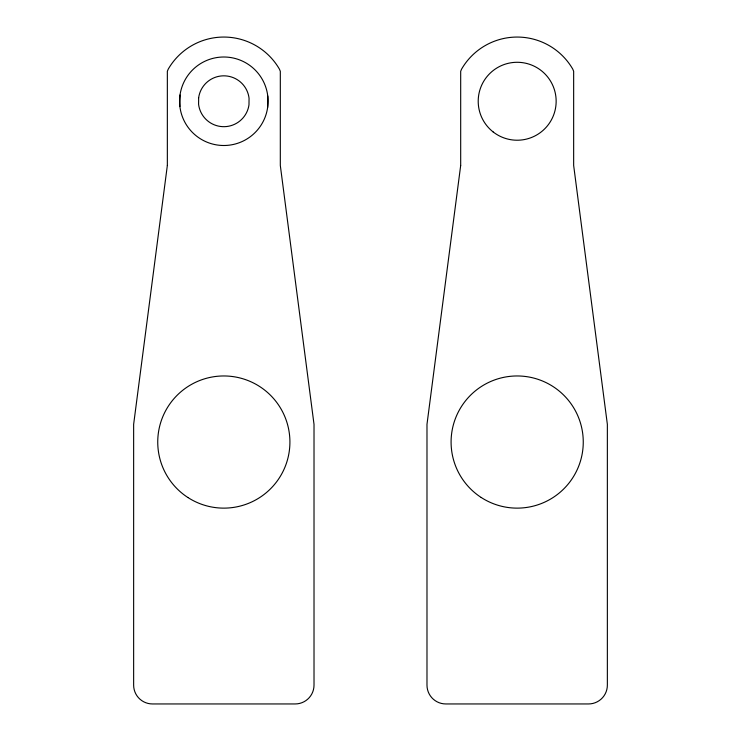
<?xml version="1.0" encoding="UTF-8"?>
<svg xmlns="http://www.w3.org/2000/svg" width="741" height="741" viewBox="0 0 741 741"><rect width="100%" height="100%" fill="white"/><g stroke="black" fill="none" stroke-linecap="round" stroke-linejoin="round"><path stroke-width="1.11" d="M179.896 106.547L180.026 94.996M267.631 107.519A44.247 44.247 0 0 0 207.35 60.188A44.247 44.247 0 0 0 196.504 136.057A44.247 44.247 0 0 0 267.631 107.519L267.76 95.969M198.662 97.655L198.588 104.296A25.416 25.416 0 0 0 248.985 104.852L249.059 98.22A25.416 25.416 0 0 0 198.662 97.655M167.346 165.456L133.639 424.352L133.639 685.119A18.831 18.831 0 0 0 152.47 703.95L295.187 703.95A18.831 18.831 0 0 0 314.017 685.119L314.017 424.352L280.311 165.456L280.311 71.284L279.431 69.154A64.208 64.208 0 0 0 168.226 69.154L167.346 71.284L167.346 165.456M460.689 165.456L426.983 424.352L426.983 685.119A18.831 18.831 0 0 0 445.813 703.95L588.53 703.95A18.831 18.831 0 0 0 607.361 685.119L607.361 424.352L573.654 165.456L573.654 71.284L572.774 69.154A64.208 64.208 0 0 0 461.569 69.154L460.689 71.284L460.689 165.456M187.834 497.47A66.088 66.088 0 0 0 289.824 445.508A66.088 66.088 0 0 0 193.827 383.162A66.088 66.088 0 0 0 187.834 497.47M481.178 497.47A66.088 66.088 0 0 0 583.167 445.508A66.088 66.088 0 0 0 487.17 383.162A66.088 66.088 0 0 0 481.178 497.47M493.108 131.907A38.977 38.977 0 0 0 555.759 106.769A38.977 38.977 0 0 0 502.657 65.088A38.977 38.977 0 0 0 493.108 131.907"/></g></svg>
